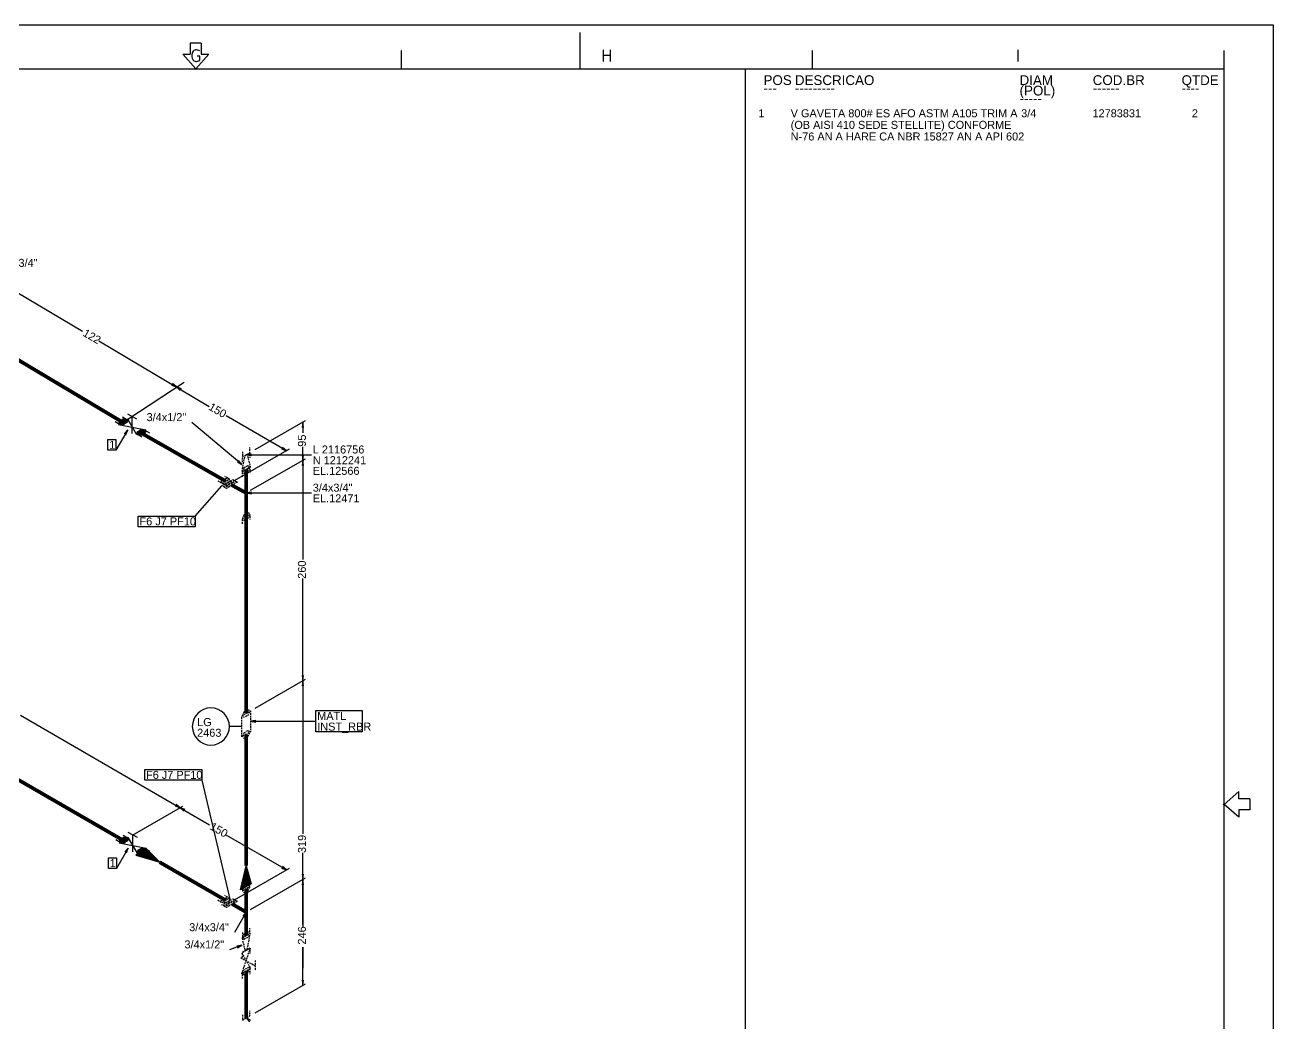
# Model space of a CAD drawing. Extents: x 0 to 597, y 0 to 422.
# Drawn here: x 258 to 597.1, y 150.5 to 421.7 of the extents above; entities that cross this region are included whole.
import ezdxf

# ---------------------------------------------------------------- set-up
doc = ezdxf.new("R2010")
doc.units = 0
doc.header["$MEASUREMENT"] = 0
doc.linetypes.add('GT100', pattern=[0.7, 0.466667, -0.233333])
doc.linetypes.add('GT101', pattern=[2.1, 1.4, -0.7])
doc.layers.add('GT_1', color=7, linetype='Continuous')
doc.styles.add('HTX1', font='O8116901', dxfattribs={"width": 1.02})

msp = doc.modelspace()

# ---------------------------------------------------------------- linework, layer by layer
at = {"linetype": 'Continuous'}
for p, q in [((285.89, 314.55), (301.2, 324.65)), ((304.23, 288.27), (311.45, 296.48)), ((306.01, 216.46), (313.75, 183.8))]:
    msp.add_line(p, q, dxfattribs=at)
msp.add_lwpolyline([(0, 421.74), (597.11, 421.74), (597.11, 0), (0, 0)], close=True, dxfattribs=at)
at = {"layer": 'GT_1', "flags": 128}
for points in [[(592.85, 421.74), (597.11, 421.74), (597.11, 417.48)], [(408.8, 409.8), (408.8, 419.7)], [(300.9, 413.8), (304.4, 409.8)], [(300.9, 413.8), (302.9, 413.8)], [(302.9, 416.8), (302.9, 413.8)], [(305.9, 416.8), (302.9, 416.8)], [(305.5, 414.7), (304.6, 415), (304.4, 415), (304.2, 414.9), (303.9, 414.8), (303.7, 414.6), (303.5, 414.3), (303.4, 414.1), (303.3, 413.7), (303.3, 413.4), (303.3, 413.1), (303.4, 412.7), (303.5, 412.5), (303.7, 412.2), (303.9, 412), (304.2, 411.9), (304.4, 411.8), (304.6, 411.8), (305.5, 412.1), (305.5, 413.3), (304.8, 413.3)], [(307.9, 413.8), (304.4, 409.8)], [(305.9, 416.8), (305.9, 413.8)], [(305.9, 413.8), (307.9, 413.8)], [(360.3, 409.8), (360.3, 414.8)], [(415.2, 411.8), (415.2, 415)], [(417, 415), (417, 411.8)], [(472, 409.8), (472, 414.8)], [(527.9, 411.8), (527.9, 415)], [(583.8, 409.8), (583.8, 414.8)], [(415.2, 413.5), (417, 413.5)], [(25, 409.8), (583.8, 409.8)], [(25, 10), (583.8, 10), (583.8, 409.8)], [(304.3, 409.9), (304.4, 410), (304.6, 409.8), (304.4, 409.6), (304.2, 409.8), (304.3, 409.9), (304.4, 409.9), (304.5, 409.8), (304.4, 409.7), (304.3, 409.8), (304.3, 409.9)], [(453.8, 10), (453.8, 409.8)], [(453.8, 409.8), (583.8, 409.8)], [(583.8, 10), (583.8, 409.8)], [(255.74, 349.11), (273.57, 338.52)], [(278.09, 335.84), (308.07, 318.04)], [(297.78, 323.84), (299.13, 323.35), (298.06, 324.27)], [(300.48, 322.85), (299.13, 323.35), (300.19, 322.42)], [(288.37, 314.55), (285.89, 315.97)], [(329, 306.01), (312.61, 315.48)], [(282.48, 313.98), (283.69, 313.27), (285.67, 314.41), (284.47, 315.12)], [(289.58, 311), (288.37, 310.29), (285.89, 314.55), (283.4, 313.13), (290.79, 311.71), (289.58, 311)], [(283.47, 313.84), (283.69, 313.27), (284.68, 313.13), (285.89, 313.84), (285.67, 314.41), (284.68, 314.55), (283.47, 313.84)], [(283.5, 313.76), (285.75, 313.76)], [(283.58, 313.56), (285.41, 313.56)], [(283.65, 313.36), (285.07, 313.36)], [(283.68, 313.96), (285.84, 313.96)], [(284.02, 314.16), (285.77, 314.16)], [(284.36, 314.36), (285.69, 314.36)], [(287.09, 310.72), (287.09, 315.26)], [(316.94, 302.28), (303.31, 313.71)], [(320.56, 306.32), (334.19, 314.2)], [(333.7, 312.36), (333.48, 313.78), (333.27, 312.36)], [(333.48, 313.78), (333.48, 310.87)], [(280.49, 309.08), (282.69, 309.08), (282.69, 306.17), (280.49, 306.17), (280.49, 309.08)], [(285.89, 311.71), (282.69, 306.17)], [(285.39, 310.36), (285.89, 311.71), (284.96, 310.64)], [(288.37, 311), (288.58, 310.43), (289.58, 310.29), (290.79, 311), (290.57, 311.57), (289.58, 311.71), (288.37, 311)], [(288.39, 310.96), (290.72, 310.96)], [(288.46, 310.76), (290.38, 310.76)], [(288.54, 310.56), (290.04, 310.56)], [(289.79, 309.72), (288.58, 310.43), (290.57, 311.57), (291.78, 310.86)], [(288.65, 311.16), (290.72, 311.16)], [(288.99, 311.36), (290.65, 311.36)], [(289.07, 310.36), (289.7, 310.36)], [(289.33, 311.56), (290.57, 311.56)], [(314.93, 297.9), (329.84, 306.49)], [(327.67, 306.5), (329.02, 306), (327.95, 306.92)], [(333.48, 303.41), (333.48, 307.1)], [(315.73, 302.99), (316.94, 302.28), (316.02, 303.34)], [(319.5, 305.12), (318.08, 304.9), (319.5, 304.69)], [(318.08, 304.9), (335.83, 304.9)], [(319.28, 295.25), (334.19, 303.84)], [(319.28, 295.25), (334.19, 303.84)], [(333.27, 304.83), (333.48, 303.41), (333.7, 304.83)], [(333.7, 301.99), (333.48, 303.41), (333.27, 301.99)], [(333.48, 303.41), (333.48, 276.43)], [(319.5, 294.75), (318.08, 294.54), (319.5, 294.32)], [(318.08, 294.54), (335.83, 294.54)], [(288.75, 288.27), (304.23, 288.27), (304.23, 285.36), (288.75, 285.36), (288.75, 288.27)], [(333.48, 243.49), (333.48, 271.25)], [(333.27, 244.91), (333.48, 243.49), (333.7, 244.91)], [(320.56, 236.03), (334.19, 243.91)], [(320.56, 236.03), (334.19, 243.91)], [(333.7, 242.07), (333.48, 243.49), (333.27, 242.07)], [(333.48, 243.49), (333.48, 201.88)], [(308.14, 204.26), (256.74, 234.02)], [(337.03, 235.39), (349.6, 235.39), (349.6, 229.57), (337.03, 229.57), (337.03, 235.39)], [(316.87, 231.06), (313.54, 231.06)], [(320.7, 232.7), (319.28, 232.48), (320.7, 232.27)], [(319.28, 232.48), (337.03, 232.48)], [(290.53, 219.37), (306.01, 219.37), (306.01, 216.46), (290.53, 216.46), (290.53, 219.37)], [(587.8, 211.4), (587.8, 213.4), (583.8, 209.9)], [(590.8, 211.4), (587.8, 211.4)], [(590.8, 211.4), (590.8, 208.4)], [(287.19, 201.5), (300.83, 209.38)], [(287.19, 201.5), (300.83, 209.38)], [(298.77, 209.45), (300.12, 208.95), (299.05, 209.88)], [(301.47, 208.46), (300.12, 208.95), (301.18, 208.03)], [(583.7, 210), (583.8, 210.1), (584, 209.9), (583.8, 209.7), (583.6, 209.9), (583.7, 210), (583.8, 210), (583.9, 209.9), (583.8, 209.8), (583.7, 209.9), (583.7, 210)], [(587.8, 206.4), (583.8, 209.9)], [(587.8, 208.4), (587.8, 206.4)], [(590.8, 208.4), (587.8, 208.4)], [(282.65, 200.3), (283.85, 199.59), (285.84, 200.72), (284.63, 201.43)], [(289.75, 197.32), (288.54, 196.61), (286.05, 200.87), (283.57, 199.45), (290.95, 198.03), (289.75, 197.32)], [(283.64, 200.16), (283.85, 199.59), (284.85, 199.45), (286.05, 200.16), (285.84, 200.72), (284.85, 200.87), (283.64, 200.16)], [(283.85, 200.28), (286.01, 200.28)], [(284.19, 200.48), (285.93, 200.48)], [(284.53, 200.68), (285.86, 200.68)], [(288.54, 200.87), (286.05, 202.29)], [(287.26, 197.03), (287.26, 201.58)], [(329, 192.07), (312.61, 201.55)], [(286.05, 198.03), (282.86, 192.49)], [(283.67, 200.08), (285.92, 200.08)], [(283.74, 199.88), (285.58, 199.88)], [(283.82, 199.68), (285.24, 199.68)], [(285.56, 196.68), (286.05, 198.03), (285.13, 196.96)], [(289.68, 197.01), (288.12, 196.08), (294.58, 194.17), (291.03, 197.79), (288.33, 196.23), (294.08, 194.45), (290.96, 197.72), (288.47, 196.3), (293.58, 194.74), (290.74, 197.65), (288.68, 196.44), (293.09, 195.02), (290.53, 197.5), (288.9, 196.58), (292.66, 195.3), (290.39, 197.43), (289.11, 196.65), (292.23, 195.59), (290.17, 197.29), (289.25, 196.79), (291.74, 195.8), (289.96, 197.15), (289.46, 196.87), (291.31, 196.08), (289.75, 197.08), (289.68, 197.01), (294.58, 194.17)], [(288.54, 197.32), (288.75, 196.75), (289.75, 196.61), (290.95, 197.32), (290.74, 197.88), (289.75, 198.03), (288.54, 197.32)], [(288.55, 197.28), (290.89, 197.28)], [(288.63, 197.08), (290.55, 197.08)], [(288.7, 196.88), (290.21, 196.88)], [(289.96, 196.04), (288.75, 196.75), (290.74, 197.88), (291.95, 197.17)], [(288.81, 197.48), (290.89, 197.48)], [(289.15, 197.68), (290.82, 197.68)], [(289.49, 197.88), (290.74, 197.88)], [(333.48, 177.2), (333.48, 196.7)], [(280.66, 195.4), (282.86, 195.4), (282.86, 192.49), (280.66, 192.49), (280.66, 195.4)], [(289.24, 196.68), (289.87, 196.68)], [(314.93, 183.97), (329.84, 192.56)], [(318.08, 187.54), (316.52, 186.62), (318.08, 193.22), (319.43, 188.32), (316.73, 186.76), (318.08, 192.65), (319.36, 188.25), (316.87, 186.83), (318.08, 192.08), (319.14, 188.18), (317.08, 186.97), (318.08, 191.52), (318.93, 188.04), (317.3, 187.11), (318.08, 191.02), (318.79, 187.97), (317.51, 187.18), (318.08, 190.45), (318.57, 187.82), (317.65, 187.33), (318.08, 189.95), (318.36, 187.68), (317.86, 187.4), (318.08, 189.39), (318.15, 187.61), (318.08, 187.54), (318.08, 193.22)], [(327.67, 192.57), (329.02, 192.07), (327.95, 192.99)], [(333.27, 190.9), (333.48, 189.48), (333.7, 190.9)], [(319.28, 181.32), (334.19, 189.91)], [(319.28, 181.32), (334.19, 189.91)], [(319.28, 181.32), (334.19, 189.91)], [(333.7, 188.06), (333.48, 189.48), (333.27, 188.06)], [(333.48, 189.48), (333.48, 176.64)], [(318.08, 180.61), (314.88, 175.07)], [(317.58, 179.26), (318.08, 180.61), (317.15, 179.54)], [(316.94, 171.59), (313.6, 170.38)], [(315.73, 170.88), (316.94, 171.59), (315.52, 171.38)], [(333.48, 171.11), (333.48, 165.41)], [(333.48, 160.7), (333.48, 171.1)], [(320.56, 153.25), (334.19, 161.13)], [(333.27, 162.12), (333.48, 160.7), (333.7, 162.12)], [(319.28, 151.12), (318.08, 151.83), (319, 150.76)]]:
    msp.add_lwpolyline(points, dxfattribs=at)
at = {"layer": 'GT_1', "linetype": 'GT101', "const_width": 1, "flags": 128}
for points in [[(234.8, 343.43), (284.51, 313.76)], [(312.54, 297.73), (290.04, 310.56)], [(318.08, 294.54), (318.08, 300.93)], [(318.08, 294.54), (314.21, 296.64)], [(318.08, 288.15), (318.08, 294.54)], [(318.08, 234.61), (318.08, 288.15)], [(284.71, 200.08), (198.44, 249.92)], [(318.08, 193.22), (318.08, 228.93)], [(294.58, 194.17), (312.54, 183.8)], [(318.08, 180.61), (318.08, 187)], [(314.32, 182.78), (318.08, 180.61)], [(318.08, 180.61), (318.08, 174.22)], [(318.08, 151.83), (318.08, 164.56)]]:
    msp.add_lwpolyline(points, dxfattribs=at)
at = {"layer": 'GT_1', "linetype": 'GT100', "flags": 128}
for points in [[(317.08, 305.75), (317.08, 304.33), (319.07, 305.47), (319.07, 306.89)], [(317.08, 302.91), (317.08, 304.33), (319.07, 305.47), (319.07, 304.05)], [(318.08, 300.93), (316.94, 300.29), (317.79, 304.76), (318.36, 305.04), (319.21, 301.57), (318.08, 300.93)], [(317.44, 301.28), (317.08, 300.36), (317.44, 299.86), (318.72, 300.57), (319.07, 301.49), (318.72, 301.99), (317.44, 301.28)], [(310.34, 297.87), (311.55, 297.16), (313.53, 298.3), (312.33, 299.01)], [(311.33, 297.73), (311.55, 297.16), (312.54, 297.02), (313.75, 297.73), (313.53, 298.3), (312.54, 298.44), (311.33, 297.73)], [(317.08, 298.94), (317.08, 300.36), (319.07, 301.49), (319.07, 300.07)], [(313.44, 297.05), (311.95, 296.2), (311.45, 296.48), (314.44, 298.18), (314.93, 297.9), (313.44, 297.05)], [(314.21, 296.64), (312.72, 295.79), (312.22, 296.08), (315.2, 297.78), (315.7, 297.5), (314.21, 296.64)], [(317.44, 288.5), (317.08, 287.58), (317.44, 287.08), (318.72, 287.79), (319.07, 288.71), (318.72, 289.21), (317.44, 288.5)], [(317.08, 286.16), (317.08, 287.58), (319.07, 288.71), (319.07, 287.29)], [(318.08, 228.93), (316.87, 228.22), (316.87, 233.9), (319.28, 235.32), (319.28, 229.64), (318.08, 228.93)], [(317.44, 234.97), (317.08, 234.04), (317.44, 233.55), (318.72, 234.26), (319.07, 235.18), (318.72, 235.68), (317.44, 234.97)], [(317.44, 229.29), (317.08, 228.36), (317.44, 227.87), (318.72, 228.58), (319.07, 229.5), (318.72, 230), (317.44, 229.29)], [(317.08, 187.85), (317.08, 186.43), (319.07, 187.56), (319.07, 188.98)], [(317.44, 187.35), (317.08, 186.43), (317.44, 185.93), (318.72, 186.64), (319.07, 187.56), (318.72, 188.06), (317.44, 187.35)], [(310.34, 183.94), (311.55, 183.23), (313.53, 184.37), (312.33, 185.08)], [(312.54, 183.09), (311.55, 183.23), (311.33, 183.8), (312.54, 184.51), (313.53, 184.37), (313.75, 183.8), (312.54, 183.09)], [(313.44, 183.12), (311.95, 182.27), (311.45, 182.55), (314.44, 184.25), (314.93, 183.97), (313.44, 183.12)], [(314.21, 182.71), (312.72, 181.86), (312.22, 182.14), (315.2, 183.85), (315.7, 183.56), (314.21, 182.71)], [(318.08, 174.22), (316.94, 173.58), (317.79, 170.1), (318.36, 170.38), (319.21, 174.85), (318.08, 174.22)], [(317.08, 175.07), (317.08, 173.65), (319.07, 174.78), (319.07, 176.2)], [(317.44, 173.15), (317.08, 173.65), (317.44, 174.57), (318.72, 175.28), (319.07, 174.78), (318.72, 173.86), (317.44, 173.15)], [(318.08, 170.24), (316.87, 169.53), (319.28, 165.27), (316.87, 163.85), (319.28, 170.95), (318.08, 170.24)], [(317.08, 168.25), (317.08, 169.67), (319.07, 170.81), (319.07, 169.39)], [(316.59, 168.25), (320.56, 165.98)], [(320.56, 167.47), (320.56, 164.63)], [(317.44, 163.5), (317.08, 163.99), (317.44, 164.91), (318.72, 165.63), (319.07, 165.13), (318.72, 164.21), (317.44, 163.5)], [(317.08, 162.57), (317.08, 163.99), (319.07, 165.13), (319.07, 163.71)], [(317.08, 152.68), (317.08, 151.26), (319.07, 152.39), (319.07, 153.81)]]:
    msp.add_lwpolyline(points, dxfattribs=at)
at = {"layer": 'GT_1', "flags": 128}
msp.add_lwpolyline([(303.45, 231.06, 1), (313.54, 231.06, 1), (303.45, 231.06)], format="xyb", dxfattribs=at)

# ---------------------------------------------------------------- texts
at = {"layer": 'GT_1', "style": 'HTX1', "width": 1.02}
for s, height, p in [('POS', 2.663, (458.66, 405.41)), ('DESCRICAO', 2.663, (467.18, 405.41)), ('DIAM', 2.663, (528.24, 405.41)), ('COD.BR', 2.663, (548.12, 405.41)), ('QTDE', 2.663, (572.26, 405.41)), ('---', 2.663, (458.66, 403.28)), ('---------', 2.663, (467.18, 403.28)), ('(POL)', 2.663, (528.24, 402.57)), ('------', 2.663, (548.12, 403.28)), ('----', 2.663, (572.26, 403.28)), ('-----', 2.663, (528.24, 400.44)), ('  1', 2.174, (455.61, 396.65)), ('V GAVETA 800# ES AFO ASTM A105 TRIM A', 2.1744, (466.04, 396.65)), ('3/4', 2.174, (528.67, 396.65)), ('12783831', 2.174, (548.05, 396.65)), ('  2', 2.174, (573.4, 396.65)), ('(OB AISI 410 SEDE STELLITE) CONFORME', 2.1744, (466.04, 393.5)), ('N-76 AN A HARE CA NBR 15827 AN A API 602', 2.1744, (466.04, 390.34)), ('3/4"x3/4"', 2.174, (249.56, 355.99)), ('3/4x1/2"', 2.174, (291.03, 314.06)), ('1', 2.17, (280.85, 306.53)), ('L 2116756', 2.174, (336.18, 305.26)), ('N 1212241', 2.174, (336.18, 302.36)), ('EL.12566', 2.174, (336.18, 299.46)), ('3/4x3/4"', 2.174, (336.18, 294.89)), ('EL.12471', 2.174, (336.18, 291.99)), ('F6 J7 PF10', 2.174, (289.11, 285.72)), ('MATL', 2.174, (337.39, 232.84)), ('LG', 2.174, (304.76, 231.17)), ('INST_RBR', 2.174, (337.39, 229.94)), ('2463', 2.174, (304.76, 228.27)), ('F6 J7 PF10', 2.174, (290.88, 216.82)), ('1', 2.17, (281.01, 192.84)), ('3/4x3/4"', 2.174, (302.6, 175.42)), ('3/4x1/2"', 2.174, (301.32, 170.74))]:
    msp.add_text(s, height=height, dxfattribs=at).set_placement(p)
for s, rotation, p in [('122', -30, (273.49, 337.38)), ('150', 330, (307.65, 317.3)), ('95', 90, (334.32, 307.1)), ('260', 90, (334.32, 271.21)), ('150', -30, (308, 203.25)), ('319', 90, (334.32, 196.66)), ('246', 90, (334.32, 171.79))]:
    msp.add_text(s, height=2.174, rotation=rotation, dxfattribs=at).set_placement(p)

doc.saveas('drawing.dxf')
